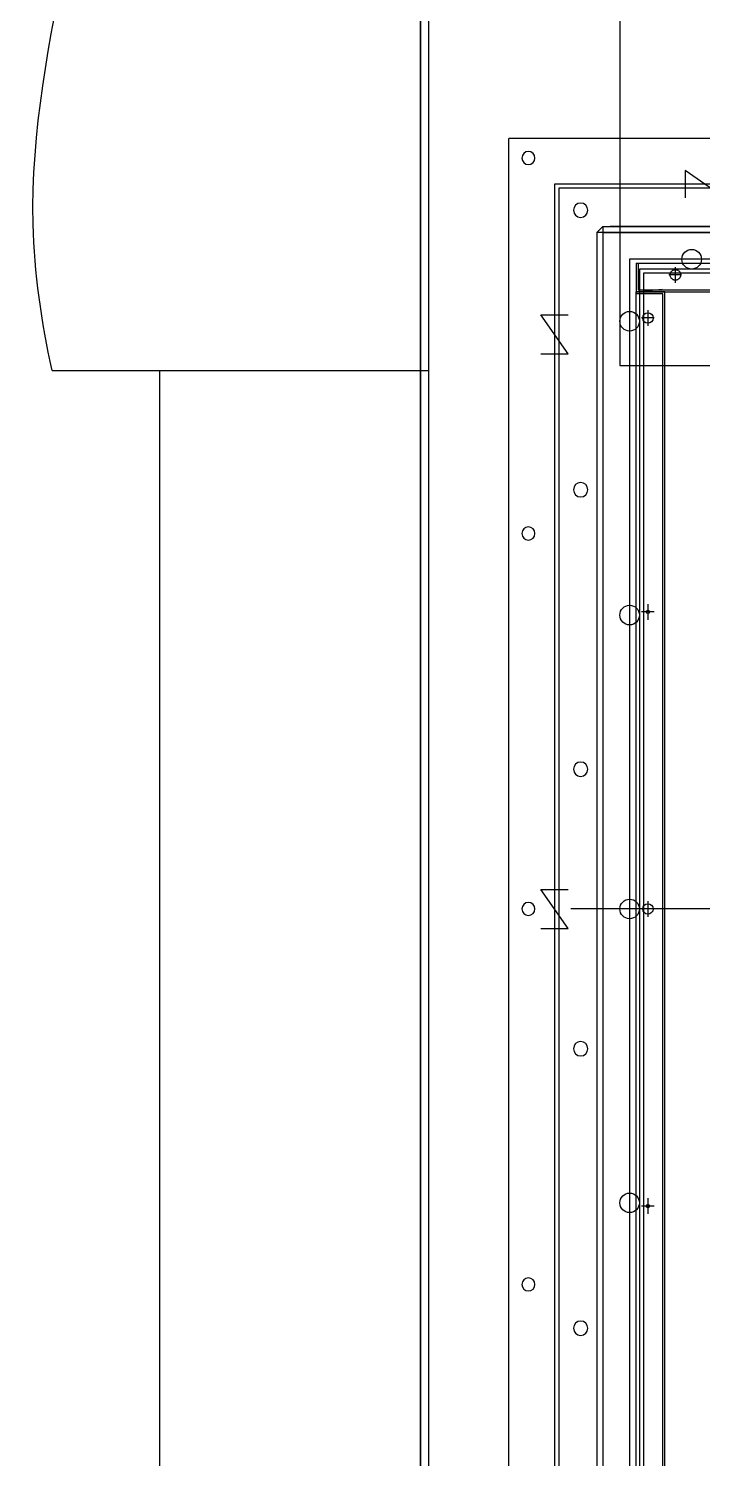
# Model space of a CAD drawing. Header units: millimetres. Extents: x 89450 to 753248, y -530175 to 1209785.
# Drawn here: x 397430 to 397946, y -110062 to -108967 of the extents above; entities that cross this region are included whole.
import ezdxf

# ---------------------------------------------------------------- set-up
doc = ezdxf.new("R2010")
doc.units = ezdxf.units.MM
doc.header["$LTSCALE"] = 150
doc.linetypes.add('CENTER', pattern=[50.8, 31.75, -6.35, 6.35, -6.35])
doc.linetypes.add('PHANTOMX2', pattern=[127, 63.5, -12.7, 12.7, -12.7, 12.7, -12.7])
doc.layers.add('------00 Load Bank', color=3, linetype='Continuous')
doc.layers.add('-----35 Equipmnet Pad', color=7, linetype='Continuous')

# ---------------------------------------------------------------- blocks, each defined once
blk = doc.blocks.new('A$Cd768ecee')
at = {"color": 0}
for p, q in [((0, 1180), (1180, 1180)), ((1180, 0), (1180, 1180)), ((35, 1145), (1145, 1145)), ((38.2, 1141.8), (1141.8, 1141.8)), ((1141.8, 1141.8), (1141.8, 38.2)), ((1145, 1145), (1145, 35)), ((100, 1080), (1080, 1080)), ((103.2, 1076.8), (1076.8, 1076.8)), ((1076.8, 1076.8), (1076.8, 103.2)), ((1080, 1080), (1080, 100))]:
    blk.add_line(p, q, dxfattribs=at)
for points in [[(1015, 1155.4), (1015, 1134.6), (1045, 1155.4), (1045, 1134.6)], [(1155.4, 1015), (1134.6, 1015), (1155.4, 1045), (1134.6, 1045)], [(1155.4, 575), (1134.6, 575), (1155.4, 605), (1134.6, 605)]]:
    blk.add_lwpolyline(points, dxfattribs=at)
for centre, radius in [((1165, 1165), 5), ((1125, 1125), 5.5), ((1125, 911), 5.5), ((1165, 877.5), 5), ((1125, 697), 5.5), ((1165, 590), 5), ((1125, 483), 5.5), ((1165, 302.5), 5), ((1125, 269), 5.5)]:
    blk.add_circle(centre, radius, dxfattribs=at)
blk = doc.blocks.new('A$Ca2785acc')
at = {"color": 0}
for p, q in [((963, 980), (963, 35)), ((964.6, 978.4), (964.6, 36.6)), ((985, 980), (985, 35)), ((971.2, 735), (980.8, 735)), ((976, 729), (976, 741)), ((971.2, 507.5), (980.8, 507.5)), ((976, 501.5), (976, 513.5)), ((976, 274), (976, 286)), ((971.2, 280), (980.8, 280)), ((971.2, 55), (980.8, 55)), ((976, 49), (976, 61)), ((985, 35), (0, 35)), ((983.4, 33.4), (1.6, 33.4)), ((963, 35), (985, 35)), ((964.6, 36.6), (985, 36.6)), ((985, 35), (965, 33)), ((985, 13), (985, 35)), ((955, 28), (955, 16)), ((985, 13), (0, 13))]:
    blk.add_line(p, q, dxfattribs=at)
at = {"color": 0, "linetype": 'PHANTOMX2'}
blk.add_line((983.4, 13), (983.4, 33.4), dxfattribs=at)
at = {"color": 0, "linetype": 'CENTER'}
blk.add_line((950.2, 22), (960, 22), dxfattribs=at)
at = {"color": 0}
for centre, radius in [((976, 735), 1.25), ((976, 507.5), 4), ((976, 280), 1.25), ((976, 55), 4)]:
    blk.add_circle(centre, radius, dxfattribs=at)
at = {"color": 0, "linetype": 'PHANTOMX2'}
blk.add_circle((955, 22), 4, dxfattribs=at)
blk = doc.blocks.new('A$C02650c35')
at = {"color": 0, "linetype": 'CENTER'}
for p, q in [((522.5, 1085), (522.5, 0)), ((25, 1040), (25, 45)), ((25, 45), (1020, 45))]:
    blk.add_line(p, q, dxfattribs=at)
at = {"color": 0}
for p, q in [((4.5, 1065), (4.5, 24.5)), ((4.5, 24.5), (4.5, 1065)), ((0, 24.5), (0, 1060.5)), ((0, 24.5), (0, 1060.5)), ((0, 1055), (0, 30)), ((0, 24.5), (1045, 24.5)), ((0, 24.5), (4.5, 20)), ((4.5, 24.5), (4.5, 20)), ((4.5, 20), (1040.5, 20)), ((10, 20), (1035, 20))]:
    blk.add_line(p, q, dxfattribs=at)
for centre in [(25, 92.5), (72.5, 45), (297.5, 45), (522.5, 45), (747.5, 45)]:
    blk.add_circle(centre, 7.5, dxfattribs=at)

msp = doc.modelspace()

# ---------------------------------------------------------------- linework, layer by layer
at = {"layer": '------00 Load Bank', "color": 161}
msp.add_line((397448, -109229.1, -9.9), (397736.2, -109229.1, -9.9), dxfattribs=at)
at = {"layer": '------00 Load Bank', "color": 161, "elevation": 0}
msp.add_lwpolyline([(399100.2, -107691.4), (397730.2, -107691.4), (397730.2, -110291.4), (399100.2, -110291.4), (399100.2, -107691.4)], dxfattribs=at)
for points in [[(399100.2, -110291.4), (397730.2, -110291.4), (397730.2, -107691.4), (399100.2, -107691.4)], [(399094.2, -107697.4), (397736.2, -107697.4), (397736.2, -110285.4), (399094.2, -110285.4)]]:
    msp.add_lwpolyline(points, close=True, dxfattribs=at)
at = {"layer": '------00 Load Bank', "color": 161, "ltscale": 2, "elevation": 0}
msp.add_lwpolyline([(398892.7, -109225.4), (398892.7, -108793.1), (397882.7, -108793.1), (397882.7, -109225.4)], close=True, dxfattribs=at)
at = {"layer": '------00 Load Bank', "color": 161}
msp.add_open_spline([(397448, -109229.1), (397440, -109191.9), (397413.5, -109015.1), (397516.3, -108775.7), (397461.2, -108583.8), (397442.9, -108529.1)], degree=3, knots=[124.01415, 124.01415, 124.01415, 124.01415, 238.000173, 663.61754, 833.548095, 833.548095, 833.548095, 833.548095], dxfattribs=at)
at = {"layer": '-----35 Equipmnet Pad', "color": 161, "ltscale": 5, "elevation": 0}
msp.add_lwpolyline([(397530.2, -109229.1), (397530.2, -110491.4), (399750.2, -110491.4), (399750.2, -109229.1)], dxfattribs=at)

# ---------------------------------------------------------------- block references
at = {"layer": '------00 Load Bank', "color": 161, "xscale": -1}
msp.add_blockref('A$Cd768ecee', (398977.7, -110231.4), dxfattribs=at)
at = {"layer": '------00 Load Bank', "color": 161}
for name, p, rotation in [('A$C02650c35', (397845.2, -109118.9), 270), ('A$Ca2785acc', (398880.2, -109133.9), 180), ('A$Ca2785acc', (398880.2, -109133.9), 180)]:
    msp.add_blockref(name, p, dxfattribs=dict(at, rotation=rotation))

doc.saveas('drawing.dxf')
